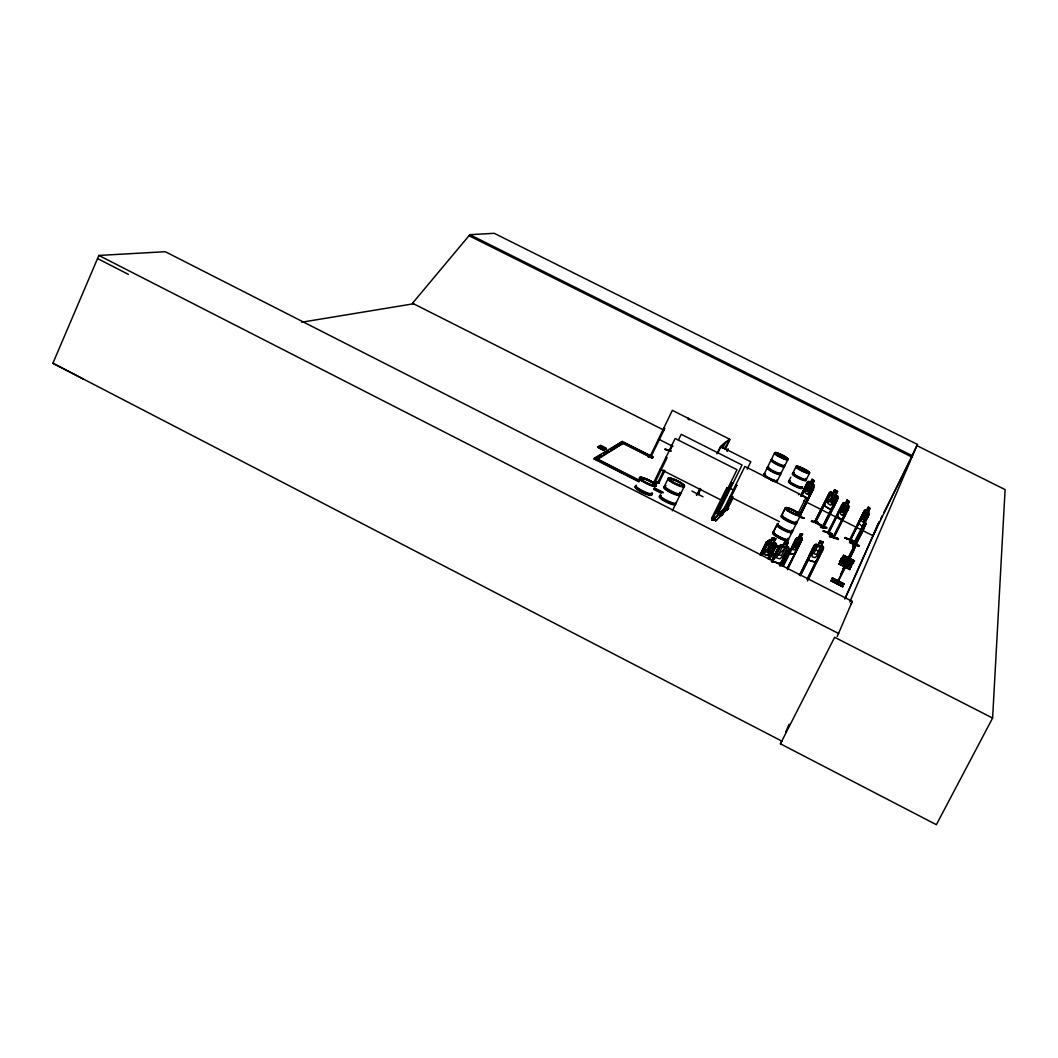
<?xml version="1.0" encoding="UTF-8"?>
<svg xmlns="http://www.w3.org/2000/svg" width="1058" height="1058" viewBox="0 0 1058 1058"><rect width="100%" height="100%" fill="white"/><g stroke="black" fill="none" stroke-linecap="round" stroke-linejoin="round"><path stroke-width="1.5" d="M801.977 539.725L801.99 538.138L800.694 538.059M801.99 538.138L802.07 539.686L794.095 553.942L789.281 553.546L794.214 553.889L796.687 550.12M864.439 523.459L862.138 526.408L869.121 514.36C869.874 512.178 866.277 508.131 864.505 510.287L849.548 539.937L854.044 544.129M781.769 740.798L780.42 743.814L936.37 824.685L992.602 718.065L1005.1 489.616L916.902 445.616L917.484 444.466L494.231 233.315L469.871 234.678L412.514 303.236L663.935 430.17M712.603 520.391L711.955 520.06L714.044 517.534L714.348 518.473L712.113 519.941M713.859 518.103L712.153 520.06M717.575 514.347L719.295 512.627M717.774 513.937L719.44 512.019L717.417 514.466L719.744 512.879L718.065 514.717M769.761 541.683L768.333 559.14L774.178 547.568L775.355 548.057L769.616 559.55M820.995 527.426L820.783 526.567L826.629 527.532L820.81 526.58M793.103 546.431L792.587 549.684L794.532 549.882L797.15 546.854L800.827 539.527L800.443 538.112M803.749 517.825C799.663 518.354 800.258 516.278 798.83 514.717M799.861 516.132L804.027 518.156M772.459 561.322L780.301 563.663L772.565 561.401L773.477 556.971M772.71 561.295L773.57 557.037L778.82 546.034L780.711 544.936L782.933 545.65L784.877 541.511C793.659 541.074 781.611 547.33 788.461 547.303L788.779 549.062L781.148 564.39M824.129 505.592L830.953 509.797L824.076 505.579L824.936 501.664M809.026 555.86L808.114 560.118L815.414 562.274L818.323 558.677L815.414 562.274M808.246 560.013L808.894 555.834L814.197 545.346L815.996 544.288L818.006 544.896M829.644 535.851L838.399 538.734L829.327 536.353L838.439 539.514M829.697 536.551L838.372 538.694M726.899 509.678L726.872 510.432L728.512 507.893M726.886 510.406L728.526 508.567M810.454 482.646L808.815 481.364L807.492 482.078L802.943 491.203L802.03 495.104L807.294 498.741L809.595 495.964M803.115 491.256L801.951 495.078L807.28 498.9L809.754 496.07M848.794 506.121L844.35 517.018L841.904 519.928C832.17 517.031 841.176 508.369 842.948 503.211L844.191 502.59M837.341 516.198L838.333 512.363M859.268 546.272L849.667 542.503L849.693 541.762C862.905 545.677 862.415 548.89 849.402 542.331M790.392 549.486L789.162 553.466L795.695 538.906L797.137 537.596L798.605 537.821M862.244 526.448L858.646 523.194L864.611 510.326M859.995 519.438L858.646 523.194M849.971 556.257L847.974 560.277M850.037 556.601L848.357 559.973M850.46 555.556L850.804 554.749M849.481 557.791C847.67 558.703 852.854 552.686 850.063 556.005M851.941 552.898L852.219 552.302M852.179 552.157L852.655 551.416L852.245 552.051M846.188 564.324L846.466 563.636M847.775 560.528L848.767 558.452M847.603 561.322L848.926 558.188M850.077 556.415L850.936 554.709L850.539 555.278M860.498 533.906L861.027 532.478M847.471 561.322L842.525 571.624L843.173 569.72M844.205 567.591L845.845 563.623M846.334 563.306L846.572 561.044M844.324 568.12L840.555 574.891L841.335 573.039M840.674 574.957L849.561 557.235M861.093 532.333L860.683 533.06M837.209 636.48L852.312 601.407L165.286 251.711L98.87 255.441L52.9 363.238L83.384 379.108M850.804 567.233L839.51 561.758L850.777 567.3L851.386 566.308L840.197 560.661L839.84 561.375L851.029 567.035L839.827 561.15L839.51 561.758M851.968 564.827L840.912 559.074L851.968 564.827L852.272 564.231L840.925 559.034M849.812 601.949L916.902 445.616M803.815 500.804L873.035 535.745L917.484 444.466M873.035 535.745L878.206 523.723M860.128 535.441L860.326 534.872M862.733 529.503L862.931 528.709M863.513 527.598L864.095 526.395L863.897 527.162M860.418 533.682L859.969 534.581L861.41 531.976L853.356 548.07L853.965 546.364M860.657 533.602L862.455 529.569L861.212 532.214M863.077 528.431L861.675 531.539M853.356 548.07L854.084 546.417M855.195 543.918L854.586 545.597L858.342 537.715M856.491 541.498L856.993 540.44M846.493 561.401L846.347 563.147M846.202 561.943L864.095 526.395M845.395 563.755L846.135 561.93M785.79 731.752L789.149 724.214M844.839 599.04L879.053 522.136M845.527 597.558L879.357 521.528M849.891 569.402L838.624 563.702L849.759 569.654L850.129 568.926M853.251 563.398L842.155 557.857L853.184 563.53L853.528 562.843L842.472 557.235L842.115 557.923M854.163 561.428L854.467 560.833L843.464 555.252L843.16 555.86L854.242 561.269M842.737 586.714L830.966 580.723L842.644 586.899L843.014 586.158M843.755 584.519L832.051 578.567L843.755 584.519L844.072 583.884L832.368 577.919L832.051 578.567M864.36 526.91L863.778 528.458M597.717 447.441L598.206 446.714L600.865 447.719L600.56 448.341C593.644 444.876 603.311 451.382 604.065 449.69L602.068 448.341L603.761 450.311M598.537 446.965L599.013 446.251L604.859 449.227C603.986 451.951 595.178 443.924 600.56 448.341M599.278 446.542L599.767 445.815L602.412 446.82L602.121 447.441C593.432 443.606 610.294 452.216 603.311 448.063L603.615 447.441C610.413 450.853 600.812 444.373 600.098 446.066L602.121 447.441M638.992 481.84L594.08 459L594.53 458.048L622.316 441.464L652.998 457.003L652.164 458.18L623.546 443.672L623.969 442.773L652.998 457.003M600.098 446.066L600.574 445.352M601.089 448.724L601.539 447.97M602.637 447.812L602.928 447.203L599.569 445.921M603.311 448.063L606.102 448.936L602.796 447.679L603.086 447.071M603.589 450.417L604.065 449.69M604.369 449.954L604.859 449.227M605.123 449.505L605.599 448.79L603.615 447.441M605.903 449.042L606.393 448.314M610.757 449.015L622.316 441.464M860.313 531.857L860.088 532.743M851.743 553.85L854.877 547.25M855.829 545.386L856.464 544.09L856.226 544.923M863.421 529.979L842.472 571.452M853.581 551.099L837.01 583.897L837.698 582.535M650.815 455.575L648.289 456.844L650.366 455.363L651.305 455.919M650.868 455.72L648.898 457.149M651.503 456.011C651.543 458.828 648.184 454.583 651.622 455.972M650.67 455.456L649.916 456.408M663.895 427.829L664.86 428.318L650.895 456.884M652.164 458.18L652.601 457.281M837.976 580.895L836.521 583.632M857.483 540.77L856.596 542.278L860.471 534.568M858.884 537.715L859.903 535.745M849.124 558.214L847.603 560.343M849.614 557.619L850.394 556.005L846.268 564.271L848.212 560.766M848.265 558.664L848.886 558.783M850.672 555.344L849.415 557.738M865.576 524.53L866.171 523.34L865.947 524.094M838.386 581.093L837.023 583.884M838.597 580.776L838.703 580.604M853.541 549.909L854.56 547.872M863.275 529.093L864.135 527.638M664.966 449.319L670.944 450.748M670.679 451.33L665.217 448.923M653.117 483.731L675.136 438.475L737.016 469.726L712.682 519.081C714.904 518.089 709.376 518.552 713.409 517.957M670.481 450.351L669.463 450.973L672.293 445.154M669.569 451.224L672.544 445.471M669.78 451.343L670.111 450.047M654.161 484.26L667.122 457.664L666.077 457.135M656.542 483.546L658.87 481.271L656.542 483.546C654.228 480.504 662.44 483.175 657.957 481.549M658.195 481.734C656.568 481.588 659.213 485.119 659.174 482.091M663.869 470.056L657.759 482.752M678.442 440.075L681.233 434.322L742.042 465.017L718.117 513.514C720.273 512.257 716.372 510.829 717.179 513.077L731.964 482.845L732.996 483.374L731.964 482.845M658.658 483.321L664.9 470.585M664.583 485.966L668.22 478.481M855.975 540.413L859.863 532.782M847.498 560.29L848.741 558.016M836.666 583.447L856.596 544.156M847.63 560.899L848.41 559.272M672.372 510.763L675.401 504.547M676.141 502.986L679.924 495.237M680.691 493.676L684.354 486.204M860.855 530.904L860.498 531.949M862.402 527.863L862.865 527.215L862.27 528.418M863.566 528.921L864.293 527.043M698.439 493.279L696.323 494.919L698.346 492.909M697.817 493.98L697.143 493.835L698.412 492.935M697.222 493.927L700.012 488.426M716.888 453.803L720.511 446.397L729.412 439.202L724.479 449.266M700.237 488.77L698.002 494.536M700.396 488.624L697.711 494.258M718.025 452.626L720.921 446.701L750.81 461.777L747.16 469.183M698.677 492.83L698.637 493.504L697.791 492.975M700.753 489.153L698.055 494.562M698.148 494.483L698.716 493.451M721.9 447.931L724.056 443.54M722.733 448.129L725.576 442.297M725.153 449.478L730.086 439.427L672.346 410.345L650.075 456.474M727.163 450.84L727.415 449.941M727.15 451.277L728.301 448.936L727.613 449.425M853.951 544.804L853.171 546.417L853.832 544.751M726.767 487.87L727.811 488.399L726.767 487.87L711.571 518.42M711.955 520.06L714.018 517.521M726.343 509.916L715.803 520.893L713.555 519.742L725.682 506.808L727.851 507.906L727.335 509.414M714.348 518.473L712.589 520.285M719.414 512.006L719.744 512.918M715.803 520.893L727.851 507.906M720.26 515.153L720.022 515.801C723.355 516.291 720.723 512.204 720.934 514.981L744.898 466.459L806.117 497.353L798.208 513.17M847.63 561.295L848.688 558.598M736.871 485.331L735.786 484.868L736.871 485.331L722.059 515.405M722.098 515.537L722.693 514.386L721.609 513.937M732.996 496.612L727.177 508.276M727.375 509.308L732.797 498.292M764.088 474.209L767.169 468.02M767.791 466.723L770.978 460.296M774.694 452.798L771.613 459A7.406 1.151 26.3 0 0 779.151 464.039A7.406 1.151 26.3 0 0 784.362 464.779M777.299 480.861L780.368 474.685M780.989 473.376L784.19 466.948M784.824 465.652L787.919 459.463A7.432 1.124 26.3 0 0 778.675 453.697A7.432 1.124 26.3 0 0 777.313 455.204A7.432 1.124 26.3 0 0 787.932 459.463A7.432 1.124 26.3 0 0 778.675 453.723A7.432 1.124 26.3 0 0 777.313 455.218A7.432 1.124 26.3 0 0 787.945 459.45M860.022 534.938L860.643 533.377M861.199 532.597L862.402 530.045M847.603 560.991L849.759 556.548M846.612 563.279L844.654 567.339L846.03 564.681M789.175 480.438L790.802 477.211M793.05 472.661L796.158 466.406M768.082 541.167L770.303 541.855L768.082 541.167L766.19 542.265L760.861 553.387M760.173 555.027L766.296 542.344L768.24 541.286L766.19 542.265M760.438 555.238C765.847 541.193 769.14 542.053 761.363 555.503M761.086 555.291L766.124 545.187M773.332 532.068L776.823 525.085L773.438 531.896M785.393 507.893L781.888 514.902L785.195 508.329M772.75 544.301L769.655 543.389L772.724 544.301L768.928 551.919L765.86 551.02C771.031 549.366 768.782 534.197 768.306 548.428C760.94 552.673 764.021 555.424 768.531 549.499C766.693 556.455 771.52 555.463 769.695 548.798C776.321 545.015 774.284 541.868 769.497 547.687L769.602 543.455M772.591 538.786L774.575 539.368L773.874 540.717L771.917 540.149L772.565 538.76L774.549 539.355M773.491 543.005L775.646 538.76L772.3 537.742L770.343 542.027L768.002 542.899L764.193 550.544L764.22 554.286L767.315 555.199L770.594 552.408L774.403 544.804L773.424 542.939M769.351 559.338L776.268 545.346L775.937 543.574L773.583 542.833L775.712 538.813M806.381 479.38L809.529 473.138A7.499 1.151 26.4 0 0 800.112 467.292A7.499 1.151 26.4 0 0 798.869 468.892A7.499 1.151 26.4 0 0 809.529 473.138M860.247 531.976L858.038 536.353M856.094 542.728L861.834 531.01M768.716 559.285L774.178 547.568M776.175 545.28L768.769 558.783M800.721 495.752L807.585 482.104M800.999 495.845L806.513 484.141L807.413 484.67M801.329 496.202L807.135 484.577M801.607 496.295L803.789 491.93M814.171 480.702L812.465 484.114L813.02 486.058L809.833 492.433L807.347 494.351L805.257 492.843L805.508 489.312L808.682 482.964L810.362 482.62L812.055 479.049L814.395 480.676L812.557 484.141M771.348 561.56L778.992 546.192L780.791 545.002L788.342 547.422M771.613 561.772L777.802 548.639L778.701 548.904L772.525 562.036M772.247 561.811L778.701 548.904M782.973 545.822L785.01 541.749M799.491 514.704L812.875 488.571L813.496 489.021L799.65 516.701L799.041 516.251L811.42 491.494M799.438 516.674L814.343 486.892L814.144 485.119L812.689 484.088M788.329 539.686L791.82 532.69M792.535 531.222L796.171 523.961M796.899 522.507L800.43 515.497A8.451 1.455 26.5 0 0 789.89 508.726A8.451 1.455 26.5 0 0 788.422 510.802A8.451 1.455 26.5 0 0 800.443 515.51A8.451 1.455 26.5 0 0 789.863 508.766A8.451 1.455 26.5 0 0 788.408 510.829A8.451 1.455 26.5 0 0 800.456 515.471M786.041 546.735L788.17 542.503M779.521 565.554L786.689 551.258L787.575 551.522L780.698 566.03M779.799 565.765L786.689 551.258M788.779 549.062L783.343 559.933L780.196 563.583M782.312 566.07L795.814 538.985M782.682 566.294L795.246 541.458M783.264 566.347L796.793 539.091L798.486 537.887L800.456 533.814L802.546 534.052L800.549 538.178M798.605 537.967L800.456 533.814M850.09 568.992L838.624 563.702M787.297 568.014L800.906 542.066L787.509 569.733M787.668 568.239L801.951 539.62M811.195 521.316L817.503 522.573M817.794 522.004L811.592 521.475M837.658 496.136L830.98 491.891L829.446 492.552L814.62 522.189L823.508 527.611L837.301 499.945L836.296 499.416L822.41 527.029L836.296 499.416M816.035 522.017L823.6 526.461L823.203 527.545L838.24 497.882L837.751 496.043L835.78 494.959L837.645 491.494L834.669 489.709L833.003 493.279L830.98 491.891L829.512 492.644L814.541 522.136M814.7 522.123L815.202 521.118M828.612 494.628L829.419 495.118L815.334 522.612M815.982 521.687C813.377 520.02 818.072 522.507 815.229 522.573L829.419 495.118M833.016 493.121L834.669 489.709M822.767 527.135L822.979 526.077M830.874 509.625L833.559 506.954L838.24 497.882M799.425 575.261L814.276 545.399L815.996 544.288M799.689 575.459L813.205 547.846L814.052 548.097L800.536 575.711M800.271 575.499L814.052 548.097M822.873 531.222L832.223 533.827L823.508 530.904M826.629 527.532L826.787 528.365L820.982 527.439M807.955 579.334L823.508 548.163L823.309 546.536L821.114 545.835L823.164 541.987L819.976 540.982L818.046 545.055L815.837 545.902L812.16 553.202L812.147 556.786L815.044 557.645L818.165 554.987L821.841 547.7L820.942 545.941M818.125 545.121L820.095 541.207M830.861 580.935L831.244 580.168L843.001 586.185M859.929 533.047L861.119 530.349M853.211 550.596L854.48 548.018M853.37 550.253L854.018 548.983M828.626 532.425C827.726 531.076 826.853 533.576 828.454 533.549L842.366 505.658L841.811 505.235L827.475 532.967L833.559 537.755L833.849 536.618M821.034 545.994L823.164 541.987M827.964 533.139L842.895 503.119C844.734 501.214 849.627 505.05 849.005 507.787L833.889 537.861L827.74 533.007M828.467 532.121L828.454 533.549L828.414 532.293M828.11 533.444L842.075 505.552L841.507 505.129M807.109 579.083L821.577 550.345L822.436 550.596L807.492 580.974M845.461 503.582L847.18 499.984L849.098 501.585M807.373 579.295L821.577 550.345M847.273 500.011L845.554 503.621L843.953 503.992L840.726 510.392L840.356 513.923L842.247 515.378L844.654 513.421L847.894 506.994L847.458 505.063L849.31 501.558L847.577 504.997M818.151 558.571L823.375 548.189L823.309 546.536M847.59 509.771L833.413 537.689L847.022 509.348L847.894 509.877L847.022 509.348M847.326 509.453L832.884 537.213M844.681 537.861L854.533 541.643L844.972 537.927M844.919 538.099L854.785 541.233L845.183 537.517M853.899 544.91L857.906 536.631M857.112 538.575L855.208 542.357L856.517 539.792M861.596 532.796L859.189 537.094M861.728 532.518L863.817 528.405M851.597 554.167L847.074 562.618M853.502 562.909L842.433 557.301M863.95 512.746L850.05 540.36L863.54 512.376L864.28 512.879M850.354 540.453L860.604 520.126M850.553 539.355C850.01 537.9 850.857 541.101 850.024 540.135M866.714 510.617L868.433 507.205L869.848 508.462M869.954 508.382L864.968 520.007L862.839 522.057L861.437 520.787L862.072 517.388L868.446 507.046L869.954 508.382L868.221 511.794M853.541 543.653L867.93 516.159L854.414 544.262L854.52 542.886M869.121 514.36L853.938 544.077M853.039 546.351L862.746 527.149M864.214 526.448L843.98 566.585L845.289 563.993M845.302 564.707L866.171 523.34L841.401 573.211M842.34 571.399L852.523 551.35M838.108 580.313L837.976 581.887L838.769 580.644M853.515 550.398L849.759 557.751M860.657 531.566L861.252 530.402M853.224 548.004L855.935 542.741M856.12 542.199L859.162 536.591M856.596 542.278L858.435 538.972M859.85 536.221L863.989 528.048M848.952 558.161L848.503 559.153M854.705 547.581L854.163 548.613M880.732 518.632L882.227 515.709M883.708 512.773L909.748 461.473M850.844 604.303L852.312 601.407M780.42 743.814L834.643 637.273L992.602 718.065M863.976 527.651L864.677 526.567M854.454 560.872L843.451 555.291M844.059 583.91L832.355 577.972M860.974 530.957L859.678 533.258M846.493 562.988C846.982 562.353 843.385 564.139 845.342 564.932M842.525 571.624L844.35 568.08M855.261 543.931L857.8 538.945M844.046 567.948L842.671 570.606C842.763 567.948 845.421 565.21 844.429 565.422M691.906 491.071L703.001 496.797M696.64 494.959L698.73 492.79M768.65 558.584L770.621 556.151M780.209 563.438L783.158 559.814M716.967 512.932L718.289 513.514M712.219 517.455L713.224 517.957M726.687 510.234L728.314 508.369M726.872 510.432L728.526 508.634M727.878 508.237L727.269 508.038M713.555 519.742L725.233 507.721M830.887 509.784L833.585 507.02M772.697 560.251L786.636 546.708M795.854 539.038L797.137 537.596M651.054 455.138L649.083 456.567M770.581 552.408L767.301 555.186L764.193 554.273L764.154 550.504L767.963 542.873L770.303 542L772.433 537.98L775.54 538.906L772.38 537.94M658.036 481.522L655.907 483.228L658.87 481.271M670.878 480.213L671.539 480.107L669.939 479.129M670.534 479.658L671.566 480.292L670.653 480.028M669.397 478.957L670.058 479.763M654.386 485.82L653.5 485.49L654.717 486.191M648.289 456.844L650.577 455.429M641.307 479.036L640.46 478.454L642.907 479.486M594.08 459L601.023 454.834M603.814 453.168L607.98 450.682M605.599 448.79L602.928 447.203M766.428 542.476L768.214 541.445L775.95 543.574L773.676 542.899M598.206 446.714L603.88 449.809M599.013 446.251L600.865 447.719M766.283 542.37L768.187 541.26M807.545 482.17L808.881 481.535L813.972 485.186M786.993 509.321L787.826 509.07M786.768 509.017L785.962 508.66L787.007 508.911M808.14 473.032L808.788 473.257L807.981 472.886M808.391 473.085L807.624 472.661L808.748 473.032M797.52 467.781L798.42 467.887L797.706 467.107M797.428 467.2L797.124 467.491M798.287 468.099L797.11 467.16M787.165 459.357L786.041 458.987L786.848 459.489M786.147 458.908L787.165 459.503M775.54 453.525L776.559 454.385M775.342 453.75L776.929 454.266L776.017 453.763M775.514 453.75L776.096 453.67M301.794 322.201L413.612 303.765L412.554 303.236M833.003 493.279L830.98 493.531L827.792 499.865L827.872 503.476L830.583 505.155L833.413 503.33L836.6 496.969L835.714 494.946L837.486 491.547L834.709 489.88M682.78 485.913L682.82 485.754M683.084 486.455L682.145 485.926M654.056 485.159L654.704 485.529M653.646 485.424L654.32 485.609M653.54 485.463L653.884 485.688M671.156 479.671L669.476 479.089M641.108 478.19L642.867 479.076M827.925 531.896L828.877 532.478M773.861 533.43L775.117 534.594M773.715 533.616L774.377 534.171M799.517 515.048L798.803 514.691L799.531 515.021M799.306 515.352L798.287 514.955L799.385 515.444M789.281 553.347L794.108 553.81M801.276 542.291L800.337 542.013M797.097 537.729L802.109 538.218M800.47 533.946L802.665 534.118M808.682 473.257L807.73 472.595M798.023 467.636L798.671 468.165L798.036 467.94M787.099 459.304L786.491 458.749L787.139 459.04M775.739 453.432L776.995 454.041L776.083 453.446M820.492 527.135L826.457 528.074L820.651 527.135M822.886 526.289L815.837 521.978M811.883 521.065L817.715 522.017M718.237 513.58L717.086 512.998M654.69 485.384L654.862 485.516M642.272 479.472L642.629 479.221M669.78 478.824L670.785 479.208M798.155 467.848L797.811 467.715M808.748 473.177L808.061 472.688M776.717 453.948L777.18 454.53L776.532 454.12M765.476 545.135L766.389 545.399M774.456 547.779L775.355 548.057M778.066 548.851L778.979 549.115M786.954 551.469L787.853 551.734M808.167 559.947L815.414 562.115M765.82 551.006L768.928 551.919M813.47 548.057L814.329 548.308M821.854 550.544L822.701 550.795M775.739 538.826L772.419 537.834M812.332 549.049L821.656 551.84M771.877 540.122L773.874 540.717M768.082 541.339L775.818 543.693L776.043 545.306M799.954 516.899L804.014 518.195M815.969 544.434L823.203 546.655M799.187 515.101L800.245 515.749L799.24 515.18M820.016 541.141L822.992 542.093M640.897 478.454L642.814 479.115L641.505 478.666M642.748 478.97L640.526 478.414L641.492 479.142M682.172 486.151L681.762 485.926M813.496 489.021L812.597 488.492M670.706 451.158L664.94 449.505M823.441 530.931L832.236 533.84M828.784 532.822L833.241 536.499M687.925 418.029L689.842 419.484M774.575 533.457L774.959 533.602M788.131 509.691L786.385 509.03M823.177 526.077L824.01 526.606M602.068 448.341L604.673 449.333M641.902 479.34L642.325 478.996M853.899 542.939L850.407 539.646M670.137 479.181L669.238 479.076L670.111 479.618M868.34 516.529L867.6 516.026M787.245 509.374L786.94 508.898M670.574 480.094L669.516 479.327M641.69 479.248L643 479.419M787.139 508.66L788.065 509.255M469.871 234.678L912.591 455.879M469.329 235.881L911.983 457.082M857.152 540.321L853.912 546.457M833.81 536.38L833.4 537.451M864.002 527.955L863.262 529.423M658.446 439.083L672.835 446.344M730.523 488.531L733.366 489.96M657.666 482.832L658.737 483.268M724.28 493.729L727.163 495.197M730.02 496.638L779.402 521.66M621.892 442.35L652.561 457.902M660.232 469.17L721.887 500.434M597.241 458.881L639.892 480.57M654.611 488.042L663.432 492.525M594.53 458.048L639.455 480.887M654.188 488.373L663.022 492.856M714.031 518.79L716.279 519.928M596.791 459.833L624.736 474.037M627.672 475.531L637.961 480.768M654.148 488.994L661.501 492.737M653.725 489.325L661.078 493.068M98.87 255.441L838.703 633.557M97.548 258.549L128.402 274.379M52.9 363.238L782.021 741.222M786.716 509.163L787.774 509.652M807.862 472.873L808.55 473.032M670.164 450.298L669.159 450.88M600.389 445.458L602.412 446.82M600.283 445.96L602.796 447.679M687.898 418.968L689.102 419.867M847.18 499.984L849.31 501.558M837.248 516.159L841.996 519.809M788.461 547.303L788.646 549.089M782.841 545.584L780.566 546.616L776.757 554.207L776.784 557.95L779.865 558.849L783.132 556.085L786.927 548.52L785.962 546.669M775.858 543.508L776.136 545.373L775.937 543.574M849.931 540.069L852.708 542.688M773.411 542.939L774.39 544.791M791.265 531.552A8.411 1.521 26.6 0 1 784.401 530.627A8.411 1.521 26.6 0 1 777.313 524.9M787.853 538.337A8.398 1.547 26.6 0 1 780.989 537.451A8.398 1.547 26.6 0 1 773.94 531.698M795.96 522.388A8.543 1.494 26.6 0 1 793.143 523.088A8.543 1.494 26.6 0 1 783.33 518.129A8.543 1.494 26.6 0 1 782.788 515.722M796.343 521.396A8.424 1.481 26.6 0 1 789.506 520.404A8.424 1.481 26.6 0 1 782.391 514.73M791.834 530.64A8.53 1.534 26.6 0 1 784.877 529.688A8.53 1.534 26.6 0 1 777.696 523.882M791.992 530.098A8.424 1.508 26.6 0 1 785.129 529.159A8.424 1.508 26.6 0 1 778.04 523.432M796.185 521.938A8.543 1.494 26.6 0 1 789.255 520.933A8.543 1.494 26.6 0 1 782.034 515.18M795.616 522.85A8.424 1.481 26.6 0 1 789.757 522.335A8.424 1.481 26.6 0 1 781.161 516.37M792.151 531.777A8.53 1.534 26.6 0 1 784.652 530.137A8.53 1.534 26.6 0 1 776.969 524.53M773.663 532.174A8.424 1.547 26.6 0 0 780.738 537.953A8.424 1.547 26.6 0 0 787.628 538.839A8.424 1.547 26.6 0 1 780.698 538.033A8.424 1.547 26.6 0 1 773.636 532.253M787.774 538.548A8.424 1.547 26.6 0 1 780.883 537.662A8.424 1.547 26.6 0 1 773.808 531.883M779.958 546.563A8.411 1.574 26.6 0 1 776.069 544.83M771.031 541.749A8.411 1.574 26.6 0 1 771.004 539.593M777.815 546.312A8.517 1.6 26.6 0 1 775.805 545.359M770.7 542.238A8.517 1.6 26.6 0 1 770.66 540.043M787.734 540.321A8.398 1.547 26.6 0 1 778.397 537.755A8.398 1.547 26.6 0 1 774.271 533.06M777.326 547.237A8.411 1.587 26.6 0 1 775.342 546.298M769.311 542.344A8.411 1.587 26.6 0 1 769.298 540.982M779.521 547.568A8.517 1.6 26.6 0 1 775.58 545.809M769.47 541.802A8.517 1.6 26.6 0 1 769.457 540.413M775.395 555.82A8.517 1.64 26.6 0 1 771.454 554.075M772.962 555.953A8.398 1.627 26.6 0 1 770.991 555.014M773.702 554.498A8.398 1.613 26.6 0 1 771.718 553.546M675.229 503.965A8.94 1.719 26 0 1 665.866 501.889A8.94 1.719 26 0 1 660.602 496.506M679.818 492.327A8.94 1.68 26 0 1 677.517 493.583A8.94 1.68 26 0 1 667.135 488.624A8.94 1.68 26 0 1 665.879 485.662M675.837 503A9.059 1.746 26 0 1 666.342 500.884A9.059 1.746 26 0 1 660.999 495.435M675.599 503.476A9.059 1.746 26 0 1 666.104 501.36A9.059 1.746 26 0 1 660.761 495.911M679.765 494.681A8.94 1.68 26 0 1 670.415 492.539A8.94 1.68 26 0 1 665.125 487.222M679.421 493.385A9.072 1.706 26 0 1 677.08 494.668A9.072 1.706 26 0 1 666.553 489.629A9.072 1.706 26 0 1 665.284 486.614M679.659 492.909A9.072 1.706 26 0 1 677.318 494.179A9.072 1.706 26 0 1 666.791 489.14A9.072 1.706 26 0 1 665.522 486.138M675.996 502.418A8.94 1.719 26 0 1 667.677 500.844A8.94 1.719 26 0 1 660.443 494.972M652.31 492.896A9.205 1.772 25.9 0 1 643.608 491.229A9.205 1.772 25.9 0 1 636.281 485.225M651.53 494.509A9.205 1.785 25.9 0 1 642.828 492.843A9.205 1.785 25.9 0 1 635.501 486.839M652.151 493.504A9.337 1.812 25.9 0 1 643.33 491.811A9.337 1.812 25.9 0 1 635.898 485.728M651.199 493.173A9.337 1.812 25.9 0 1 645.287 493.293A9.337 1.812 25.9 0 1 635.223 486.535M801.342 487.54A7.472 1.203 26.4 0 1 798.896 488.002A7.472 1.203 26.4 0 1 790.313 483.678A7.472 1.203 26.4 0 1 789.81 481.721M805.879 478.467A7.485 1.164 26.4 0 1 803.445 478.904A7.485 1.164 26.4 0 1 794.849 474.579A7.485 1.164 26.4 0 1 794.32 472.648M801.66 487.116A7.578 1.217 26.4 0 1 799.174 487.593A7.578 1.217 26.4 0 1 790.471 483.202A7.578 1.217 26.4 0 1 789.956 481.218M802.348 487.302A7.578 1.217 26.4 0 1 793.963 484.776A7.578 1.217 26.4 0 1 790.154 480.821M805.535 479.353A7.591 1.19 26.4 0 1 803.075 479.803A7.591 1.19 26.4 0 1 794.36 475.412A7.591 1.19 26.4 0 1 793.831 473.455M805.733 478.957A7.591 1.177 26.4 0 1 803.273 479.393A7.591 1.177 26.4 0 1 794.558 475.002A7.591 1.177 26.4 0 1 794.029 473.058M802.48 486.799A7.472 1.19 26.4 0 1 795.074 484.762A7.472 1.19 26.4 0 1 789.599 480.306M805.707 480.332A7.485 1.164 26.4 0 1 798.314 478.269A7.485 1.164 26.4 0 1 792.826 473.839M798.83 494.536A7.459 1.217 26.5 0 1 798.406 494.668M776.837 479.962A7.419 1.203 26.3 0 1 774.297 480.398A7.419 1.203 26.3 0 1 765.794 476.1A7.419 1.203 26.3 0 1 765.397 474.196M777.154 480.782A7.419 1.203 26.3 0 1 768.862 478.295A7.419 1.203 26.3 0 1 765.265 474.46M780.354 474.328A7.406 1.177 26.3 0 1 772.922 472.252A7.406 1.177 26.3 0 1 767.605 467.901M780.394 472.966A7.512 1.19 26.3 0 1 777.842 473.376A7.512 1.19 26.3 0 1 769.219 469.038A7.512 1.19 26.3 0 1 768.809 467.133M780.196 473.362A7.512 1.19 26.3 0 1 774.02 472.252A7.512 1.19 26.3 0 1 767.738 467.411M780.526 472.49A7.406 1.177 26.3 0 1 774.443 471.379A7.406 1.177 26.3 0 1 768.24 466.604M783.714 466.075A7.406 1.151 26.3 0 1 777.63 464.938A7.406 1.151 26.3 0 1 771.414 460.19M784.494 466.208A7.512 1.164 26.3 0 1 776.982 464.078A7.512 1.164 26.3 0 1 771.56 459.688M784.692 465.811A7.512 1.164 26.3 0 1 777.18 463.669A7.512 1.164 26.3 0 1 771.758 459.291M777.286 480.53A7.419 1.203 26.3 0 1 768.981 478.031A7.419 1.203 26.3 0 1 765.384 474.209M777.127 480.861A7.419 1.203 26.3 0 1 768.822 478.361A7.419 1.203 26.3 0 1 765.225 474.526M776.321 480.927A7.38 1.203 26.3 0 1 771.097 480.266M766.177 477.647A7.38 1.203 26.3 0 1 764.074 475.068M776.995 481.112A7.419 1.203 26.3 0 1 769.55 479.062A7.419 1.203 26.3 0 1 764.233 474.672M832.315 494.456L832.276 498.344C835.965 494.033 838.663 497.432 832.501 499.521C834.048 506.584 830.305 506.041 831.562 499.892C827.475 504.401 825.134 501.003 831.31 498.768C831.165 486.482 834.18 498.662 829.234 500.765L831.958 502.431L835.146 496.083L832.434 494.417M808.246 493.24L808.934 493.888L809.476 488.783C814.343 487.011 812.901 483.083 809.383 487.645L809.092 483.202L808.55 488.095C803.379 489.92 805.204 494.112 808.656 489.193L808.246 493.24M844.734 504.666L844.231 508.607L846.876 506.293L847.498 506.729L844.244 509.691L843.504 514.81L843.424 510.115L840.647 512.575L839.999 512.098L843.398 509.07L844.02 504.243L844.734 504.666M797.877 539.316L797.19 542.992L800.708 539.58L797.163 543.931L796.277 548.599L795.537 548.547L796.277 544.751L792.627 548.454L796.277 543.865L797.216 539.196L799.782 539.421L796.105 546.748L794.161 546.536L797.877 539.316M863.712 520.946L864.148 521.515L865.206 516.582L868.142 513.514L865.285 515.484L865.735 511.265L864.598 515.987L861.569 519.161L864.531 517.031L863.712 520.946M596.752 459.172L596.302 460.124L624.405 442.522L596.752 459.172M809.793 483.757L806.619 490.119L808.709 491.626L811.896 485.252L809.793 483.757M812.16 480.054L811.592 481.192L812.941 482.144L813.509 481.006L812.16 480.054M782.206 547.105L778.41 554.696L781.492 555.609L785.287 548.018L782.206 547.105M785.129 542.516L784.454 543.878L786.425 544.473L787.112 543.111L785.129 542.516M800.483 534.647L799.822 535.956L801.078 536.102L801.739 534.793L800.483 534.647M834.907 490.74L834.339 491.877L836.085 492.935L836.653 491.811L834.907 490.74M817.384 546.364L813.721 553.665L816.617 554.524L820.294 547.237L817.384 546.364M820.201 541.961L819.54 543.257L821.405 543.825L822.066 542.516L820.201 541.961M844.972 504.759L841.745 511.173L843.636 512.627L846.876 506.213L844.972 504.759M847.339 501.003L846.757 502.153L847.987 503.079L848.556 501.942L847.339 501.003M866.039 511.715L862.812 518.063L864.214 519.333L867.441 512.971L866.066 511.688M868.301 507.959L867.719 509.096L868.618 509.903L869.2 508.766L868.301 507.959M788.554 510.538A8.451 1.455 26.5 0 0 800.589 515.22A8.451 1.455 26.5 0 0 790.009 508.475A8.451 1.455 26.5 0 0 788.554 510.538M788.21 511.265A8.411 1.442 26.5 0 0 800.192 515.92A8.411 1.442 26.5 0 0 789.665 509.202A8.411 1.442 26.5 0 0 788.21 511.265M780.579 538.284A8.424 1.547 26.6 0 0 787.456 539.183A8.424 1.547 26.6 0 1 780.566 538.31A8.424 1.547 26.6 0 1 773.491 532.544A8.424 1.547 26.6 0 0 780.579 538.284M670.468 480.477A8.967 1.64 26 0 0 684.156 486.191A8.967 1.64 26 0 0 674.7 479.446A8.967 1.64 26 0 0 670.468 480.477M670.111 481.258A8.94 1.64 26 0 0 683.746 486.945A8.94 1.64 26 0 0 674.33 480.226A8.94 1.64 26 0 0 670.111 481.258M670.309 480.782A8.967 1.653 26 0 0 684.01 486.508A8.967 1.653 26 0 0 674.568 479.71A8.967 1.653 26 0 0 670.336 480.742A8.967 1.653 26 0 0 684.023 486.468A8.967 1.653 26 0 0 674.554 479.75A8.967 1.653 26 0 0 670.309 480.782M641.809 479.882A9.231 1.746 25.9 0 0 655.96 485.767A9.231 1.746 25.9 0 0 646.372 478.824A9.231 1.746 25.9 0 0 641.809 479.882M641.439 480.676A9.191 1.746 25.9 0 0 655.537 486.548A9.191 1.746 25.9 0 0 645.988 479.618A9.191 1.746 25.9 0 0 641.439 480.676M641.664 480.187A9.231 1.746 25.9 0 0 655.815 486.072A9.231 1.746 25.9 0 0 646.226 479.102A9.231 1.746 25.9 0 0 641.664 480.16A9.231 1.746 25.9 0 0 655.815 486.058A9.231 1.746 25.9 0 0 646.226 479.115A9.231 1.746 25.9 0 0 641.664 480.187A9.231 1.746 25.9 0 0 655.801 486.085A9.231 1.746 25.9 0 0 646.213 479.142A9.231 1.746 25.9 0 0 641.651 480.2M798.988 468.628A7.499 1.137 26.4 0 0 809.661 472.886A7.499 1.137 26.4 0 0 800.245 467.041A7.499 1.137 26.4 0 0 798.988 468.628M798.684 469.276A7.472 1.137 26.4 0 0 809.317 473.521A7.472 1.137 26.4 0 0 799.927 467.689A7.472 1.137 26.4 0 0 798.684 469.276M777.458 454.927A7.419 1.124 26.3 0 0 788.065 459.172A7.419 1.124 26.3 0 0 778.82 453.432A7.419 1.124 26.3 0 0 777.458 454.927M777.127 455.601A7.406 1.124 26.3 0 0 787.721 459.833A7.406 1.124 26.3 0 0 778.49 454.107A7.406 1.124 26.3 0 0 777.127 455.601"/></g></svg>
